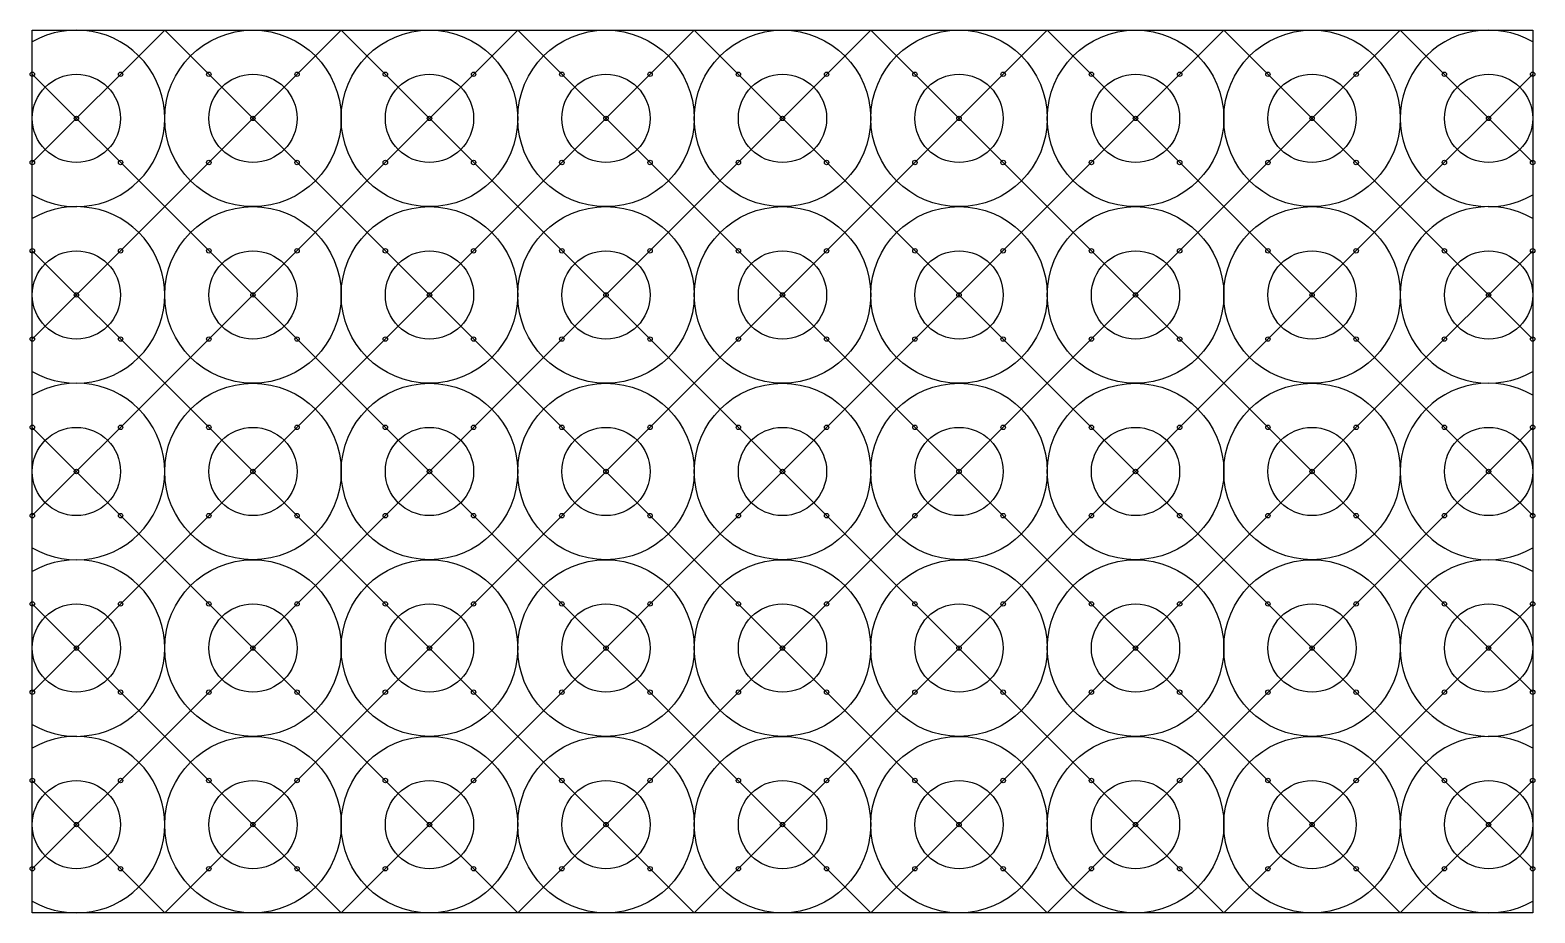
# Model space of a CAD drawing. Header units: millimetres. Extents: x -1 to 341, y 0 to 200.
import ezdxf

# ---------------------------------------------------------------- set-up
doc = ezdxf.new("R2010")
doc.units = ezdxf.units.MM
doc.header["$MEASUREMENT"] = 0
doc.layers.add('20mm Cutouts', color=1, linetype='Continuous', true_color=0xff0000)
doc.layers.add('Engraving', color=6, linetype='Continuous', true_color=0xff00ff)

msp = doc.modelspace()

# ---------------------------------------------------------------- linework, layer by layer
at = {"layer": '20mm Cutouts'}
for p, q in [((0, 0), (0, 200)), ((0, 200), (340, 200)), ((340, 200), (340, 0)), ((340, 0), (0, 0))]:
    msp.add_line(p, q, dxfattribs=at)
at = {"layer": 'Engraving'}
for p, q in [((0, 170), (30, 200)), ((70, 160), (30, 200)), ((30, 160), (70, 200)), ((70, 160), (110, 200)), ((110, 160), (70, 200)), ((150, 160), (110, 200)), ((110, 160), (150, 200)), ((190, 160), (150, 200)), ((150, 160), (190, 200)), ((190, 160), (230, 200)), ((230, 160), (190, 200)), ((230, 160), (270, 200)), ((270, 160), (230, 200)), ((310, 160), (270, 200)), ((270, 160), (310, 200)), ((340, 170), (310, 200)), ((30, 160), (0, 190)), ((310, 160), (340, 190)), ((0, 130), (30, 160)), ((30, 120), (70, 160)), ((70, 120), (30, 160)), ((110, 120), (70, 160)), ((70, 120), (110, 160)), ((110, 120), (150, 160)), ((150, 120), (110, 160)), ((150, 120), (190, 160)), ((190, 120), (150, 160)), ((230, 120), (190, 160)), ((190, 120), (230, 160)), ((270, 120), (230, 160)), ((230, 120), (270, 160)), ((270, 120), (310, 160)), ((310, 120), (270, 160)), ((340, 130), (310, 160)), ((30, 120), (0, 150)), ((310, 120), (340, 150)), ((0, 90), (30, 120)), ((70, 80), (30, 120)), ((30, 80), (70, 120)), ((70, 80), (110, 120)), ((110, 80), (70, 120)), ((150, 80), (110, 120)), ((110, 80), (150, 120)), ((190, 80), (150, 120)), ((150, 80), (190, 120)), ((190, 80), (230, 120)), ((230, 80), (190, 120)), ((230, 80), (270, 120)), ((270, 80), (230, 120)), ((310, 80), (270, 120)), ((270, 80), (310, 120)), ((340, 90), (310, 120)), ((30, 80), (0, 110)), ((310, 80), (340, 110)), ((0, 50), (30, 80)), ((70, 40), (30, 80)), ((30, 40), (70, 80)), ((70, 40), (110, 80)), ((110, 40), (70, 80)), ((150, 40), (110, 80)), ((110, 40), (150, 80)), ((190, 40), (150, 80)), ((150, 40), (190, 80)), ((190, 40), (230, 80)), ((230, 40), (190, 80)), ((230, 40), (270, 80)), ((270, 40), (230, 80)), ((310, 40), (270, 80)), ((270, 40), (310, 80)), ((340, 50), (310, 80)), ((30, 40), (0, 70)), ((310, 40), (340, 70)), ((0, 10), (30, 40)), ((30, 0), (70, 40)), ((70, 0), (30, 40)), ((110, 0), (70, 40)), ((70, 0), (110, 40)), ((110, 0), (150, 40)), ((150, 0), (110, 40)), ((150, 0), (190, 40)), ((190, 0), (150, 40)), ((230, 0), (190, 40)), ((190, 0), (230, 40)), ((270, 0), (230, 40)), ((230, 0), (270, 40)), ((270, 0), (310, 40)), ((310, 0), (270, 40)), ((340, 10), (310, 40)), ((30, 0), (0, 30)), ((310, 0), (340, 30))]:
    msp.add_line(p, q, dxfattribs=at)
for centre, radius in [((50, 180), 20), ((90, 180), 20), ((130, 180), 20), ((170, 180), 20), ((210, 180), 20), ((250, 180), 20), ((290, 180), 20), ((0, 190), 0.5), ((10, 180), 10), ((20, 190), 0.5), ((40, 190), 0.5), ((50, 180), 10), ((60, 190), 0.5), ((80, 190), 0.5), ((90, 180), 10), ((100, 190), 0.5), ((120, 190), 0.5), ((130, 180), 10), ((140, 190), 0.5), ((160, 190), 0.5), ((170, 180), 10), ((180, 190), 0.5), ((200, 190), 0.5), ((210, 180), 10), ((220, 190), 0.5), ((240, 190), 0.5), ((250, 180), 10), ((260, 190), 0.5), ((280, 190), 0.5), ((290, 180), 10), ((300, 190), 0.5), ((320, 190), 0.5), ((330, 180), 10), ((340, 190), 0.5), ((10, 180), 0.5), ((50, 180), 0.5), ((90, 180), 0.5), ((130, 180), 0.5), ((170, 180), 0.5), ((210, 180), 0.5), ((250, 180), 0.5), ((290, 180), 0.5), ((330, 180), 0.5), ((0, 170), 0.5), ((20, 170), 0.5), ((40, 170), 0.5), ((60, 170), 0.5), ((80, 170), 0.5), ((100, 170), 0.5), ((120, 170), 0.5), ((140, 170), 0.5), ((160, 170), 0.5), ((180, 170), 0.5), ((200, 170), 0.5), ((220, 170), 0.5), ((240, 170), 0.5), ((260, 170), 0.5), ((280, 170), 0.5), ((300, 170), 0.5), ((320, 170), 0.5), ((340, 170), 0.5), ((50, 140), 20), ((90, 140), 20), ((130, 140), 20), ((170, 140), 20), ((210, 140), 20), ((250, 140), 20), ((290, 140), 20), ((0, 150), 0.5), ((20, 150), 0.5), ((40, 150), 0.5), ((60, 150), 0.5), ((80, 150), 0.5), ((100, 150), 0.5), ((120, 150), 0.5), ((140, 150), 0.5), ((160, 150), 0.5), ((180, 150), 0.5), ((200, 150), 0.5), ((220, 150), 0.5), ((240, 150), 0.5), ((260, 150), 0.5), ((280, 150), 0.5), ((300, 150), 0.5), ((320, 150), 0.5), ((340, 150), 0.5), ((10, 140), 10), ((50, 140), 10), ((90, 140), 10), ((130, 140), 10), ((170, 140), 10), ((210, 140), 10), ((250, 140), 10), ((290, 140), 10), ((330, 140), 10), ((10, 140), 0.5), ((50, 140), 0.5), ((90, 140), 0.5), ((130, 140), 0.5), ((170, 140), 0.5), ((210, 140), 0.5), ((250, 140), 0.5), ((290, 140), 0.5), ((330, 140), 0.5), ((0, 130), 0.5), ((20, 130), 0.5), ((40, 130), 0.5), ((60, 130), 0.5), ((80, 130), 0.5), ((100, 130), 0.5), ((120, 130), 0.5), ((140, 130), 0.5), ((160, 130), 0.5), ((180, 130), 0.5), ((200, 130), 0.5), ((220, 130), 0.5), ((240, 130), 0.5), ((260, 130), 0.5), ((280, 130), 0.5), ((300, 130), 0.5), ((320, 130), 0.5), ((340, 130), 0.5), ((50, 100), 20), ((90, 100), 20), ((130, 100), 20), ((170, 100), 20), ((210, 100), 20), ((250, 100), 20), ((290, 100), 20), ((0, 110), 0.5), ((10, 100), 10), ((20, 110), 0.5), ((40, 110), 0.5), ((50, 100), 10), ((60, 110), 0.5), ((80, 110), 0.5), ((90, 100), 10), ((100, 110), 0.5), ((120, 110), 0.5), ((130, 100), 10), ((140, 110), 0.5), ((160, 110), 0.5), ((170, 100), 10), ((180, 110), 0.5), ((200, 110), 0.5), ((210, 100), 10), ((220, 110), 0.5), ((240, 110), 0.5), ((250, 100), 10), ((260, 110), 0.5), ((280, 110), 0.5), ((290, 100), 10), ((300, 110), 0.5), ((320, 110), 0.5), ((330, 100), 10), ((340, 110), 0.5), ((10, 100), 0.5), ((50, 100), 0.5), ((90, 100), 0.5), ((130, 100), 0.5), ((170, 100), 0.5), ((210, 100), 0.5), ((250, 100), 0.5), ((290, 100), 0.5), ((330, 100), 0.5), ((0, 90), 0.5), ((20, 90), 0.5), ((40, 90), 0.5), ((60, 90), 0.5), ((80, 90), 0.5), ((100, 90), 0.5), ((120, 90), 0.5), ((140, 90), 0.5), ((160, 90), 0.5), ((180, 90), 0.5), ((200, 90), 0.5), ((220, 90), 0.5), ((240, 90), 0.5), ((260, 90), 0.5), ((280, 90), 0.5), ((300, 90), 0.5), ((320, 90), 0.5), ((340, 90), 0.5), ((50, 60), 20), ((90, 60), 20), ((130, 60), 20), ((170, 60), 20), ((210, 60), 20), ((250, 60), 20), ((290, 60), 20), ((0, 70), 0.5), ((10, 60), 10), ((20, 70), 0.5), ((40, 70), 0.5), ((50, 60), 10), ((60, 70), 0.5), ((80, 70), 0.5), ((90, 60), 10), ((100, 70), 0.5), ((120, 70), 0.5), ((130, 60), 10), ((140, 70), 0.5), ((160, 70), 0.5), ((170, 60), 10), ((180, 70), 0.5), ((200, 70), 0.5), ((210, 60), 10), ((220, 70), 0.5), ((240, 70), 0.5), ((250, 60), 10), ((260, 70), 0.5), ((280, 70), 0.5), ((290, 60), 10), ((300, 70), 0.5), ((320, 70), 0.5), ((330, 60), 10), ((340, 70), 0.5), ((10, 60), 0.5), ((50, 60), 0.5), ((90, 60), 0.5), ((130, 60), 0.5), ((170, 60), 0.5), ((210, 60), 0.5), ((250, 60), 0.5), ((290, 60), 0.5), ((330, 60), 0.5), ((0, 50), 0.5), ((20, 50), 0.5), ((40, 50), 0.5), ((60, 50), 0.5), ((80, 50), 0.5), ((100, 50), 0.5), ((120, 50), 0.5), ((140, 50), 0.5), ((160, 50), 0.5), ((180, 50), 0.5), ((200, 50), 0.5), ((220, 50), 0.5), ((240, 50), 0.5), ((260, 50), 0.5), ((280, 50), 0.5), ((300, 50), 0.5), ((320, 50), 0.5), ((340, 50), 0.5), ((50, 20), 20), ((90, 20), 20), ((130, 20), 20), ((170, 20), 20), ((210, 20), 20), ((250, 20), 20), ((290, 20), 20), ((0, 30), 0.5), ((10, 20), 10), ((20, 30), 0.5), ((40, 30), 0.5), ((50, 20), 10), ((60, 30), 0.5), ((80, 30), 0.5), ((90, 20), 10), ((100, 30), 0.5), ((120, 30), 0.5), ((130, 20), 10), ((140, 30), 0.5), ((160, 30), 0.5), ((170, 20), 10), ((180, 30), 0.5), ((200, 30), 0.5), ((210, 20), 10), ((220, 30), 0.5), ((240, 30), 0.5), ((250, 20), 10), ((260, 30), 0.5), ((280, 30), 0.5), ((290, 20), 10), ((300, 30), 0.5), ((320, 30), 0.5), ((330, 20), 10), ((340, 30), 0.5), ((10, 20), 0.5), ((50, 20), 0.5), ((90, 20), 0.5), ((130, 20), 0.5), ((170, 20), 0.5), ((210, 20), 0.5), ((250, 20), 0.5), ((290, 20), 0.5), ((330, 20), 0.5), ((0, 10), 0.5), ((20, 10), 0.5), ((40, 10), 0.5), ((60, 10), 0.5), ((80, 10), 0.5), ((100, 10), 0.5), ((120, 10), 0.5), ((140, 10), 0.5), ((160, 10), 0.5), ((180, 10), 0.5), ((200, 10), 0.5), ((220, 10), 0.5), ((240, 10), 0.5), ((260, 10), 0.5), ((280, 10), 0.5), ((300, 10), 0.5), ((320, 10), 0.5), ((340, 10), 0.5)]:
    msp.add_circle(centre, radius, dxfattribs=at)
for centre, start, end in [((10, 180), 240, 120), ((330, 180), 60, 300), ((10, 140), 240, 120), ((330, 140), 60, 300), ((10, 100), 240, 120), ((330, 100), 60, 300), ((10, 60), 240, 120), ((330, 60), 60, 300), ((10, 20), 240, 120), ((330, 20), 60, 300)]:
    msp.add_arc(centre, 20, start, end, dxfattribs=at)

doc.saveas('drawing.dxf')
